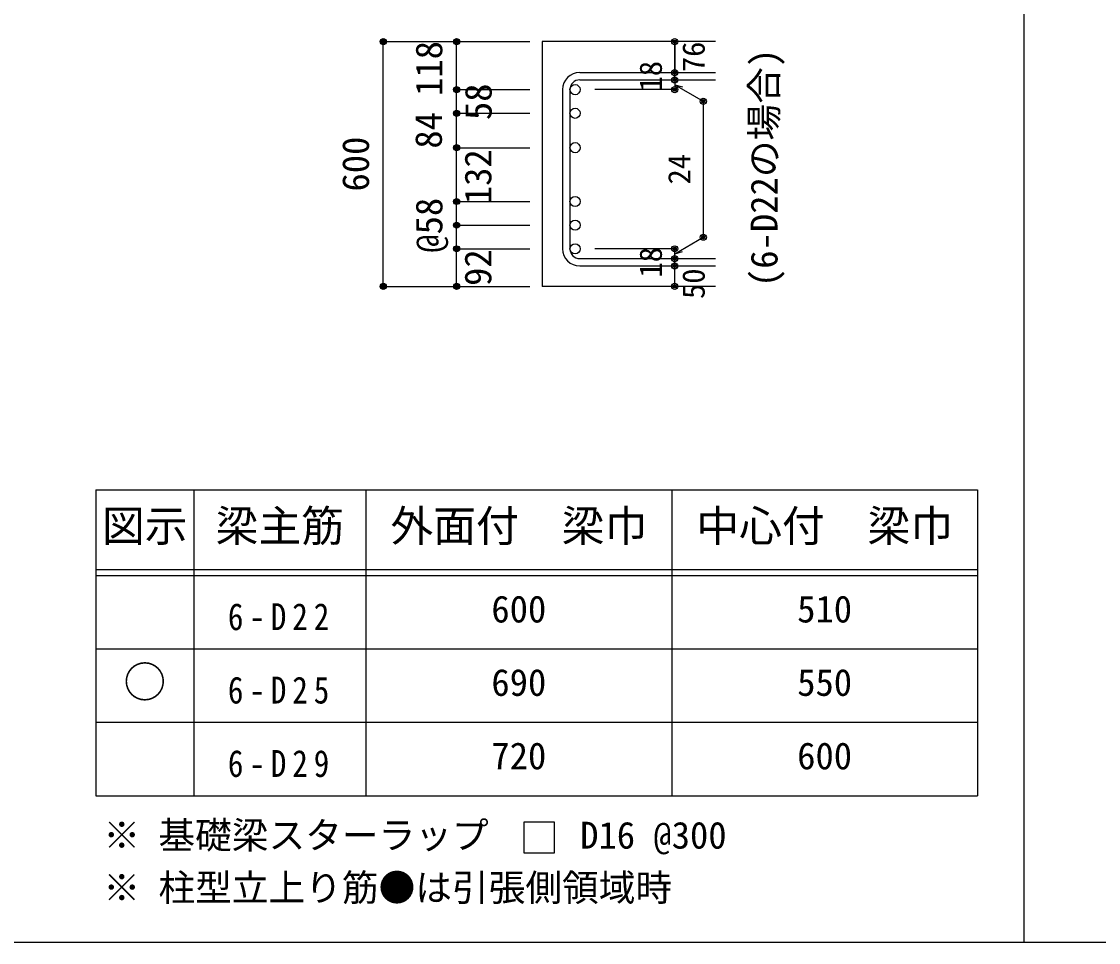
# Model space of a CAD drawing. Units: millimetres at full size, sheet at 1:30, with parts at other scales. Extents: x -5973 to 5954, y -4195 to 4201.
# Drawn here: x -3583 to -942, y -4195 to -1937 of the extents above; entities that cross this region are included whole.
import ezdxf
from ezdxf.enums import TextEntityAlignment as Align

# ---------------------------------------------------------------- set-up
doc = ezdxf.new("R2010")
doc.units = ezdxf.units.MM
doc.header["$LTSCALE"] = 30
doc.header["$PDMODE"] = 32
doc.header["$PDSIZE"] = 15
for name, color, linetype in [('0-1_躯体線', 2, 'Continuous'), ('0-5_基礎梁筋', 7, 'Continuous'), ('0-6_スタラップ筋', 7, 'Continuous'), ('0-7_文字', 4, 'Continuous'), ('0-D_寸法', 4, 'Continuous'), ('6-7_文字', 7, 'Continuous'), ('6-E_枠', 7, 'Continuous'), ('F-0_枠', 6, 'Continuous')]:
    doc.layers.add(name, color=color, linetype=linetype)
doc.styles.add('ＭＳ ゴシック', font='')
doc.styles.get('ＭＳ ゴシック').set_extended_font_data('MS Gothic')

msp = doc.modelspace()

# ---------------------------------------------------------------- linework, layer by layer
at = {"layer": '0-1_躯体線'}
for p, q in [((-1880.8, -1986.39), (-2305.8, -1986.39)), ((-2305.8, -1986.39), (-2305.8, -2586.39)), ((-1880.8, -2586.39), (-2305.8, -2586.39))]:
    msp.add_line(p, q, dxfattribs=at)
at = {"layer": '0-5_基礎梁筋', "color": 3}
for centre in [(-2225.3, -2104.08), (-2225.3, -2162.08), (-2225.3, -2246.39), (-2225.3, -2378.39), (-2225.3, -2436.39), (-2225.3, -2494.39)]:
    msp.add_circle(centre, 12.5, dxfattribs=at)
at = {"layer": '0-6_スタラップ筋'}
for p, q in [((-2213.8, -2062.08), (-1880.8, -2062.08)), ((-2213.8, -2080.08), (-1880.8, -2080.08)), ((-2255.8, -2104.08), (-2255.8, -2494.39)), ((-2237.8, -2104.08), (-2237.8, -2494.39)), ((-2213.8, -2518.39), (-1880.8, -2518.39)), ((-2213.8, -2536.39), (-1880.8, -2536.39))]:
    msp.add_line(p, q, dxfattribs=at)
for centre, radius, start, end in [((-2213.8, -2104.08), 42, 90, 180), ((-2213.8, -2104.08), 24, 90, 180), ((-2213.8, -2494.39), 42, 180, 270), ((-2213.8, -2494.39), 24, 180, 270)]:
    msp.add_arc(centre, radius, start, end, dxfattribs=at)
at = {"layer": '0-D_寸法'}
for p, q in [((-2695.8, -1986.39), (-2515.8, -1986.39)), ((-2695.8, -2586.39), (-2695.8, -1986.39)), ((-2515.8, -1986.39), (-2335.8, -1986.39)), ((-2515.8, -2104.08), (-2515.8, -1986.39)), ((-1980.8, -1986.39), (-1980.8, -2062.08)), ((-1980.8, -2062.08), (-1980.8, -1986.39)), ((-1980.8, -2080.08), (-1980.8, -2062.08)), ((-1980.8, -2080.08), (-1980.8, -2104.08)), ((-2515.8, -2104.08), (-2335.8, -2104.08)), ((-2515.8, -2222.89), (-2515.8, -2104.08)), ((-1980.8, -2104.08), (-2176.89, -2104.08)), ((-1980.8, -2092.08), (-1961.48, -2097.26)), ((-1980.8, -2092.08), (-1910.74, -2132.53)), ((-1910.74, -2132.53), (-1910.74, -2465.94)), ((-2515.8, -2162.08), (-2335.8, -2162.08)), ((-2515.8, -2495.89), (-2515.8, -2222.89)), ((-2515.8, -2246.39), (-2335.8, -2246.39)), ((-2515.8, -2378.39), (-2335.8, -2378.39)), ((-2515.8, -2378.39), (-2335.8, -2378.39)), ((-2515.8, -2378.39), (-2515.8, -2379.89)), ((-2515.8, -2436.39), (-2335.8, -2436.39)), ((-2515.8, -2436.39), (-2335.8, -2436.39)), ((-2515.8, -2436.39), (-2515.8, -2437.89)), ((-1980.8, -2506.39), (-1910.74, -2465.94)), ((-2515.8, -2494.39), (-2335.8, -2494.39)), ((-2515.8, -2494.39), (-2335.8, -2494.39)), ((-2515.8, -2586.39), (-2515.8, -2494.39)), ((-2515.8, -2494.39), (-2515.8, -2495.89)), ((-1980.8, -2494.39), (-2176.89, -2494.39)), ((-1980.8, -2518.39), (-1980.8, -2494.39)), ((-1980.8, -2506.39), (-1961.48, -2501.21)), ((-1980.8, -2536.39), (-1980.8, -2518.39)), ((-1980.8, -2586.39), (-1980.8, -2536.39)), ((-2695.8, -2586.39), (-2515.8, -2586.39)), ((-2515.8, -2586.39), (-2335.8, -2586.39))]:
    msp.add_line(p, q, dxfattribs=at)
for centre, radius in [((-2695.8, -1986.39), 7.2), ((-2695.8, -1986.39), 6.4), ((-2695.8, -1986.39), 5.6), ((-2515.8, -1986.39), 7.2), ((-2515.8, -1986.39), 6.4), ((-2515.8, -1986.39), 5.6), ((-2695.8, -1986.39), 4.8), ((-2695.8, -1986.39), 4), ((-2695.8, -1986.39), 3.2), ((-2695.8, -1986.39), 2.4), ((-2695.8, -1986.39), 1.6), ((-2695.8, -1986.39), 0.8), ((-2515.8, -1986.39), 4.8), ((-2515.8, -1986.39), 4), ((-2515.8, -1986.39), 3.2), ((-2515.8, -1986.39), 2.4), ((-2515.8, -1986.39), 1.6), ((-2515.8, -1986.39), 0.8), ((-1980.8, -1986.39), 4), ((-1980.8, -1986.39), 3.6), ((-1980.8, -1986.39), 3.2), ((-1980.8, -1986.39), 2.8), ((-1980.8, -1986.39), 2.4), ((-1980.8, -1986.39), 2), ((-1980.8, -1986.39), 1.6), ((-1980.8, -1986.39), 1.2), ((-1980.8, -1986.39), 0.8), ((-1980.8, -1986.39), 0.4), ((-1980.8, -2062.08), 4), ((-1980.8, -2062.08), 3.6), ((-1980.8, -2062.08), 3.2), ((-1980.8, -2062.08), 2.8), ((-1980.8, -2062.08), 2.4), ((-1980.8, -2062.08), 2), ((-1980.8, -2080.08), 4), ((-1980.8, -2080.08), 3.6), ((-1980.8, -2080.08), 3.2), ((-1980.8, -2080.08), 2.8), ((-1980.8, -2080.08), 2.4), ((-1980.8, -2080.08), 2), ((-1980.8, -2062.08), 1.6), ((-1980.8, -2080.08), 1.6), ((-1980.8, -2062.08), 1.2), ((-1980.8, -2080.08), 1.2), ((-1980.8, -2062.08), 0.8), ((-1980.8, -2080.08), 0.8), ((-1980.8, -2062.08), 0.4), ((-1980.8, -2080.08), 0.4), ((-2515.8, -2104.08), 7.2), ((-2515.8, -2104.08), 6.4), ((-2515.8, -2104.08), 5.6), ((-2515.8, -2104.08), 4.8), ((-2515.8, -2104.08), 4), ((-2515.8, -2104.08), 3.2), ((-2515.8, -2104.08), 2.4), ((-2515.8, -2104.08), 1.6), ((-2515.8, -2104.08), 0.8), ((-1980.8, -2104.08), 4), ((-1980.8, -2104.08), 3.6), ((-1980.8, -2104.08), 3.2), ((-1980.8, -2104.08), 2.8), ((-1980.8, -2104.08), 2.4), ((-1980.8, -2104.08), 2), ((-1980.8, -2104.08), 1.6), ((-1980.8, -2104.08), 1.2), ((-1980.8, -2104.08), 0.8), ((-1980.8, -2104.08), 0.4), ((-1910.74, -2132.53), 4), ((-1910.74, -2132.53), 3.6), ((-1910.74, -2132.53), 3.2), ((-1910.74, -2132.53), 2.8), ((-1910.74, -2132.53), 2.4), ((-1910.74, -2132.53), 2), ((-1910.74, -2132.53), 1.6), ((-1910.74, -2132.53), 1.2), ((-1910.74, -2132.53), 0.8), ((-1910.74, -2132.53), 0.4), ((-2515.8, -2162.08), 7.2), ((-2515.8, -2162.08), 6.4), ((-2515.8, -2162.08), 5.6), ((-2515.8, -2162.08), 4.8), ((-2515.8, -2162.08), 4), ((-2515.8, -2162.08), 3.2), ((-2515.8, -2162.08), 2.4), ((-2515.8, -2162.08), 1.6), ((-2515.8, -2162.08), 0.8), ((-2515.8, -2246.39), 7.2), ((-2515.8, -2246.39), 6.4), ((-2515.8, -2246.39), 5.6), ((-2515.8, -2246.39), 4.8), ((-2515.8, -2246.39), 4), ((-2515.8, -2246.39), 3.2), ((-2515.8, -2246.39), 2.4), ((-2515.8, -2246.39), 1.6), ((-2515.8, -2246.39), 0.8), ((-2515.8, -2378.39), 7.2), ((-2515.8, -2378.39), 7.2), ((-2515.8, -2378.39), 6.4), ((-2515.8, -2378.39), 6.4), ((-2515.8, -2378.39), 5.6), ((-2515.8, -2378.39), 5.6), ((-2515.8, -2378.39), 4.8), ((-2515.8, -2378.39), 4.8), ((-2515.8, -2378.39), 4), ((-2515.8, -2378.39), 4), ((-2515.8, -2378.39), 3.2), ((-2515.8, -2378.39), 3.2), ((-2515.8, -2378.39), 2.4), ((-2515.8, -2378.39), 2.4), ((-2515.8, -2378.39), 1.6), ((-2515.8, -2378.39), 1.6), ((-2515.8, -2378.39), 0.8), ((-2515.8, -2378.39), 0.8), ((-2515.8, -2436.39), 7.2), ((-2515.8, -2436.39), 7.2), ((-2515.8, -2436.39), 6.4), ((-2515.8, -2436.39), 6.4), ((-2515.8, -2436.39), 5.6), ((-2515.8, -2436.39), 5.6), ((-2515.8, -2436.39), 4.8), ((-2515.8, -2436.39), 4.8), ((-2515.8, -2436.39), 4), ((-2515.8, -2436.39), 4), ((-2515.8, -2436.39), 3.2), ((-2515.8, -2436.39), 3.2), ((-2515.8, -2436.39), 2.4), ((-2515.8, -2436.39), 2.4), ((-2515.8, -2436.39), 1.6), ((-2515.8, -2436.39), 1.6), ((-2515.8, -2436.39), 0.8), ((-2515.8, -2436.39), 0.8), ((-1910.74, -2465.94), 4), ((-1910.74, -2465.94), 3.6), ((-1910.74, -2465.94), 3.2), ((-1910.74, -2465.94), 2.8), ((-1910.74, -2465.94), 2.4), ((-1910.74, -2465.94), 2), ((-1910.74, -2465.94), 1.6), ((-1910.74, -2465.94), 1.2), ((-1910.74, -2465.94), 0.8), ((-1910.74, -2465.94), 0.4), ((-2515.8, -2494.39), 7.2), ((-2515.8, -2494.39), 7.2), ((-2515.8, -2494.39), 6.4), ((-2515.8, -2494.39), 6.4), ((-2515.8, -2494.39), 5.6), ((-2515.8, -2494.39), 5.6), ((-2515.8, -2494.39), 4.8), ((-2515.8, -2494.39), 4.8), ((-2515.8, -2494.39), 4), ((-2515.8, -2494.39), 4), ((-2515.8, -2494.39), 3.2), ((-2515.8, -2494.39), 3.2), ((-2515.8, -2494.39), 2.4), ((-2515.8, -2494.39), 2.4), ((-2515.8, -2494.39), 1.6), ((-2515.8, -2494.39), 1.6), ((-2515.8, -2494.39), 0.8), ((-2515.8, -2494.39), 0.8), ((-1980.8, -2494.39), 4), ((-1980.8, -2494.39), 3.6), ((-1980.8, -2494.39), 3.2), ((-1980.8, -2494.39), 2.8), ((-1980.8, -2494.39), 2.4), ((-1980.8, -2494.39), 2), ((-1980.8, -2494.39), 1.6), ((-1980.8, -2494.39), 1.2), ((-1980.8, -2494.39), 0.8), ((-1980.8, -2494.39), 0.4), ((-1980.8, -2518.39), 4), ((-1980.8, -2536.39), 4), ((-1980.8, -2518.39), 3.6), ((-1980.8, -2536.39), 3.6), ((-1980.8, -2518.39), 3.2), ((-1980.8, -2536.39), 3.2), ((-1980.8, -2518.39), 2.8), ((-1980.8, -2536.39), 2.8), ((-1980.8, -2518.39), 2.4), ((-1980.8, -2536.39), 2.4), ((-1980.8, -2518.39), 2), ((-1980.8, -2536.39), 2), ((-1980.8, -2518.39), 1.6), ((-1980.8, -2536.39), 1.6), ((-1980.8, -2518.39), 1.2), ((-1980.8, -2536.39), 1.2), ((-1980.8, -2518.39), 0.8), ((-1980.8, -2518.39), 0.4), ((-1980.8, -2536.39), 0.8), ((-1980.8, -2536.39), 0.4), ((-2695.8, -2586.39), 7.2), ((-2695.8, -2586.39), 6.4), ((-2695.8, -2586.39), 5.6), ((-2695.8, -2586.39), 4.8), ((-2695.8, -2586.39), 4), ((-2695.8, -2586.39), 3.2), ((-2695.8, -2586.39), 2.4), ((-2695.8, -2586.39), 1.6), ((-2695.8, -2586.39), 0.8), ((-2515.8, -2586.39), 7.2), ((-2515.8, -2586.39), 6.4), ((-2515.8, -2586.39), 5.6), ((-2515.8, -2586.39), 4.8), ((-2515.8, -2586.39), 4), ((-2515.8, -2586.39), 3.2), ((-2515.8, -2586.39), 2.4), ((-2515.8, -2586.39), 1.6), ((-2515.8, -2586.39), 0.8), ((-1980.8, -2586.39), 4), ((-1980.8, -2586.39), 3.6), ((-1980.8, -2586.39), 3.2), ((-1980.8, -2586.39), 2.8), ((-1980.8, -2586.39), 2.4), ((-1980.8, -2586.39), 2), ((-1980.8, -2586.39), 1.6), ((-1980.8, -2586.39), 1.2), ((-1980.8, -2586.39), 0.8), ((-1980.8, -2586.39), 0.4)]:
    msp.add_circle(centre, radius, dxfattribs=at)
at = {"layer": '0-D_寸法', "color": 7}
for p in [(-2695.8, -1986.39), (-2695.8, -1986.39), (-2515.8, -1986.39), (-2515.8, -1986.39), (-1980.8, -1986.39), (-1980.8, -2062.08), (-1980.8, -2080.08), (-2515.8, -2104.08), (-2515.8, -2104.08), (-1980.8, -2104.08), (-1910.74, -2132.53), (-2515.8, -2162.08), (-2515.8, -2162.08), (-2515.8, -2246.39), (-2515.8, -2246.39), (-2515.8, -2378.39), (-2515.8, -2378.39), (-2515.8, -2436.39), (-2515.8, -2436.39), (-1910.74, -2465.94), (-2515.8, -2494.39), (-2515.8, -2494.39), (-1980.8, -2494.39), (-1980.8, -2494.39), (-1980.8, -2518.39), (-1980.8, -2536.39), (-2695.8, -2586.39), (-2695.8, -2586.39), (-2515.8, -2586.39), (-1980.8, -2586.39)]:
    msp.add_point(p, dxfattribs=at)
at = {"layer": '6-7_文字'}
msp.add_lwpolyline([(-2350.72, -3975.28), (-2275.72, -3975.28), (-2275.72, -3900.28), (-2350.72, -3900.28)], close=True, dxfattribs=at)
at = {"layer": '6-E_枠', "color": 3}
for p, q in [((-3400.52, -3085.43), (-3400.52, -3835.43)), ((-3400.52, -3085.43), (-1238, -3085.43)), ((-1238, -3085.43), (-1238, -3835.43)), ((-3400.52, -3835.43), (-1238, -3835.43))]:
    msp.add_line(p, q, dxfattribs=at)
at = {"layer": '6-E_枠'}
for p, q in [((-3160.52, -3085.43), (-3160.52, -3835.43)), ((-2738, -3085.43), (-2738, -3835.43)), ((-1988, -3085.43), (-1988, -3835.43)), ((-3400.52, -3280.43), (-1238, -3280.43)), ((-3400.52, -3295.43), (-1238, -3295.43)), ((-3400.52, -3475.43), (-1238, -3475.43)), ((-3400.52, -3655.43), (-1238, -3655.43))]:
    msp.add_line(p, q, dxfattribs=at)
at = {"layer": 'F-0_枠', "color": 2}
msp.add_line((-1124.64, 4201.15), (-1124.64, -4195.24), dxfattribs=at)
at = {"layer": 'F-0_枠'}
msp.add_line((5954.1, -4195.24), (-5972.88, -4195.24), dxfattribs=at)

# ---------------------------------------------------------------- texts
at = {"layer": '0-7_文字', "color": 7, "style": 'ＭＳ ゴシック'}
msp.add_text('(6-D22の場合)', height=65.98, rotation=90, dxfattribs=at).set_placement((-1708.91, -2588.09), align=Align.BOTTOM_LEFT)
at = {"layer": '0-D_寸法', "style": 'ＭＳ ゴシック'}
for s, height, p in [('118', 65.98, (-2531, -2119.51)), ('76', 54.99, (-1890.67, -2061.08)), ('18', 54.99, (-1995.8, -2108.58)), ('58', 65.98, (-2409.95, -2178.73)), ('84', 65.98, (-2531.96, -2248.73)), ('600', 65.98, (-2710.8, -2353.89)), ('132', 65.98, (-2410.71, -2384.97)), ('24', 54.99, (-1925.74, -2336.73)), ('@58', 65.98, (-2530.8, -2503.89)), ('92', 65.98, (-2410.8, -2585.39)), ('18', 54.99, (-1995.8, -2564.89)), ('50', 54.99, (-1890.8, -2617.39))]:
    msp.add_text(s, height=height, rotation=90, dxfattribs=at).set_placement(p, align=Align.BOTTOM_LEFT)
at = {"layer": '6-7_文字', "color": 2, "style": 'ＭＳ ゴシック'}
for s, p in [('図示', (-3385.52, -3235.43)), ('梁主筋', (-3106.76, -3235.43)), ('外面付\u3000梁巾', (-2678, -3235.43)), ('中心付\u3000梁巾', (-1928, -3235.43)), ('○', (-3333.02, -3617.93))]:
    msp.add_text(s, height=76.98, dxfattribs=at).set_placement(p, align=Align.BOTTOM_LEFT)
at = {"layer": '6-7_文字', "style": 'ＭＳ ゴシック'}
for s, p in [('600', (-2430.5, -3430.43)), ('510', (-1680.5, -3430.43)), ('690', (-2430.5, -3610.43)), ('550', (-1680.5, -3610.43)), ('720', (-2430.5, -3790.43)), ('600', (-1680.5, -3790.43)), ('※ 基礎梁スターラップ     D16 @300', (-3381.96, -3985.01)), ('※ 柱型立上り筋●は引張側領域時', (-3381.96, -4113.51))]:
    msp.add_text(s, height=65.98, dxfattribs=at).set_placement(p, align=Align.BOTTOM_LEFT)
at = {"layer": '6-7_文字', "char_height": 65.98, "attachment_point": 7, "style": 'ＭＳ ゴシック'}
for s, insert in [('\\T1.38;\\W0.85;6-D22', (-3076.76, -3430.43)), ('\\T1.38;\\W0.85;6-D25', (-3076.76, -3610.43)), ('\\T1.38;\\W0.85;6-D29', (-3076.76, -3790.43))]:
    msp.add_mtext(s, dxfattribs=dict(at, insert=insert))

doc.saveas('drawing.dxf')
